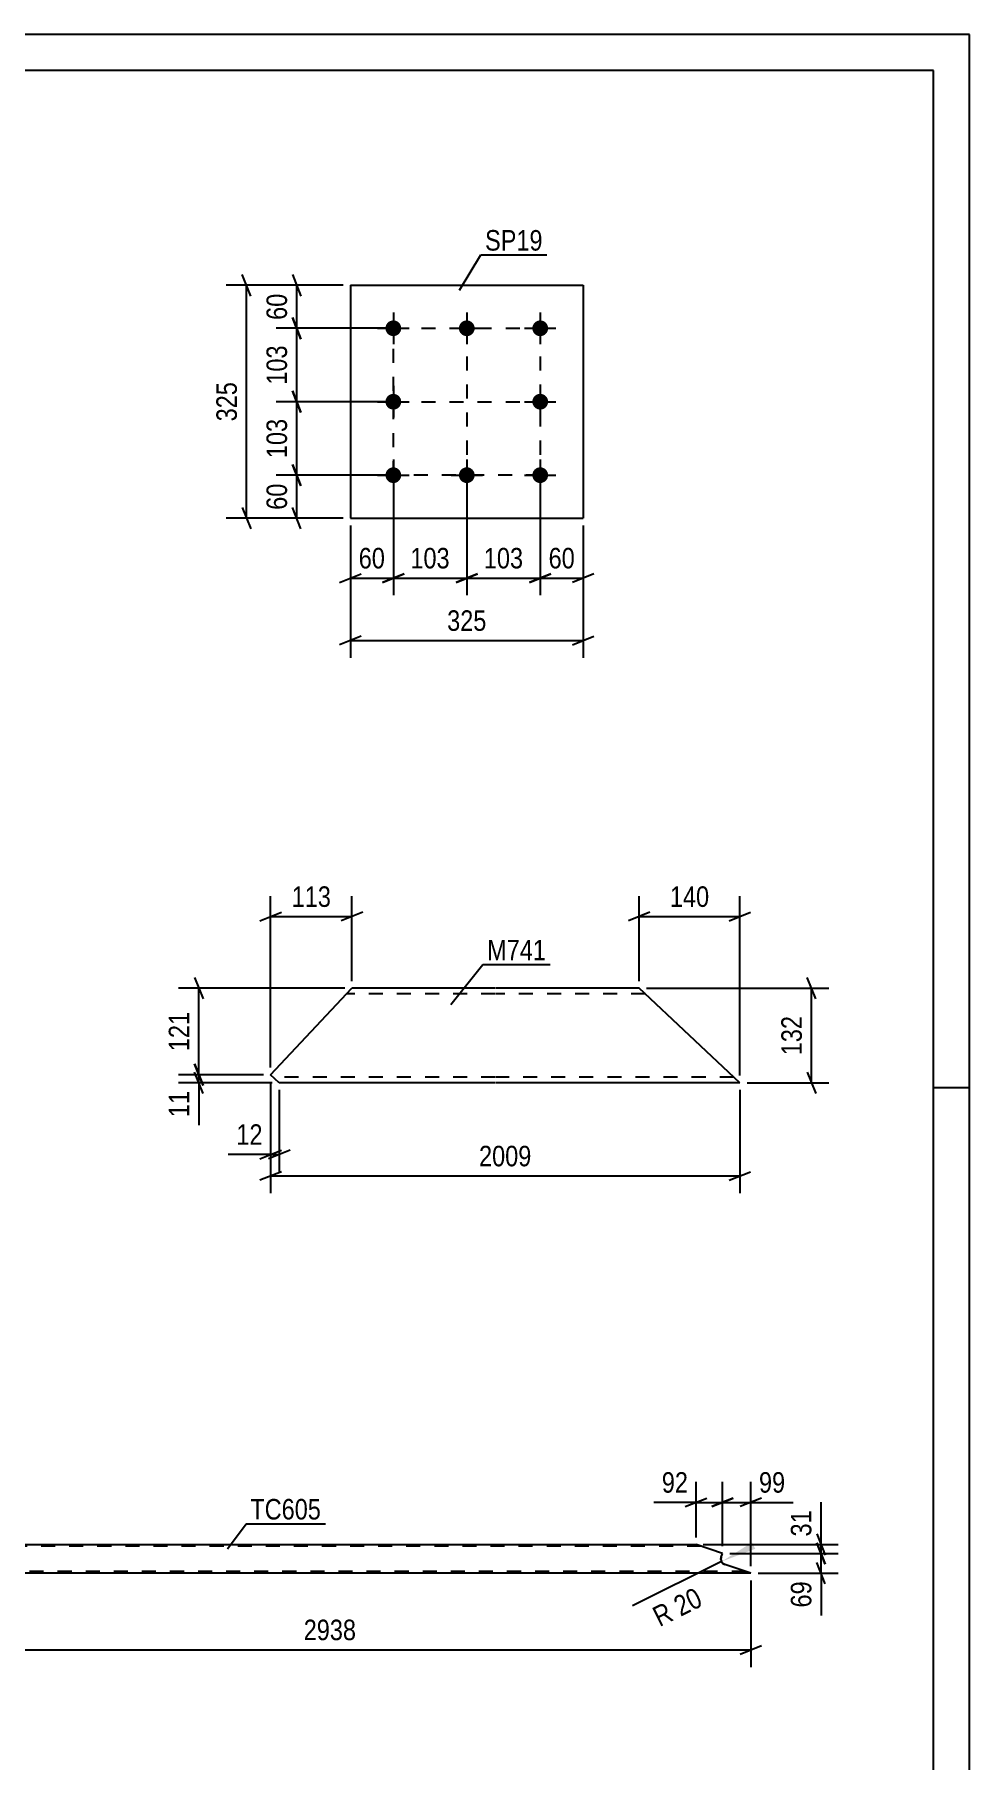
# Model space of a CAD drawing. Header units: millimetres. Extents: x 0 to 841, y 0 to 594.
# Drawn here: x 710.5 to 841, y 353.2 to 594 of the extents above; entities that cross this region are included whole.
import ezdxf

# ---------------------------------------------------------------- set-up
doc = ezdxf.new("R2010")
doc.units = ezdxf.units.MM
doc.linetypes.add('DXK_LINE_DOT2', pattern=[3.9198, 1.9599, -1.9599])
doc.styles.add('Arial Narrow', font='ARIALN.TTF', dxfattribs={"height": 0.2})

# ---------------------------------------------------------------- blocks, each defined once
blk = doc.blocks.new('Unknown-761548517-1132')
at = {"color": 5, "linetype": 'Continuous'}
for p, q in [((841, 594), (0, 594)), ((841, 0), (841, 594)), ((836, 589), (5, 589)), ((836, 5), (836, 589)), ((841, 447), (836, 447))]:
    blk.add_line(p, q, dxfattribs=at)
blk = doc.blocks.new('Part-761548517-12323 - 12322')
at = {"color": 2, "linetype": 'Continuous'}
for p, q in [((692.98, 383.29), (692.99, 382.81)), ((692.98, 383.29), (802.84, 383.29)), ((806.53, 382.05), (802.84, 383.29)), ((693.07, 379.77), (692.99, 382.81)), ((806.31, 381.21), (806.35, 381.52)), ((806.35, 381.52), (806.53, 382.05)), ((806.85, 380.51), (806.58, 380.66)), ((693.08, 379.33), (693.07, 379.77)), ((693.08, 379.29), (693.08, 379.33)), ((810.49, 379.29), (693.08, 379.29)), ((810.49, 379.29), (806.85, 380.51))]:
    blk.add_line(p, q, dxfattribs=at)
at = {"color": 7, "linetype": 'DXK_LINE_DOT2'}
for p, q in [((692.98, 383.29), (692.98, 383.25)), ((692.98, 383.25), (692.98, 383.15)), ((803.55, 383.05), (692.99, 383.05)), ((806.35, 381.52), (806.31, 381.21)), ((806.31, 381.21), (806.35, 381.52)), ((806.35, 381.52), (806.31, 381.21)), ((806.58, 380.66), (806.85, 380.51)), ((806.85, 380.51), (806.58, 380.66)), ((806.58, 380.66), (806.85, 380.51)), ((693.08, 379.43), (693.07, 379.77)), ((809.77, 379.53), (693.07, 379.53))]:
    blk.add_line(p, q, dxfattribs=at)
at = {"color": 2, "linetype": 'Continuous'}
blk.add_arc((807.11, 381.27), 0.8, 183.9632, 228.9632, dxfattribs=at)
at = {"color": 7, "linetype": 'DXK_LINE_DOT2'}
blk.add_arc((807.11, 381.27), 0.8, 183.9632, 228.9632, dxfattribs=at)
blk.add_arc((807.11, 381.27), 0.8, 183.9632, 228.9632, dxfattribs=at)
blk.add_arc((807.11, 381.27), 0.8, 183.9632, 228.9632, dxfattribs=at)
blk = doc.blocks.new('Part-761548517-8871 - 8870')
at = {"color": 2, "linetype": 'Continuous'}
for p, q in [((743.46, 448.85), (754.81, 460.92)), ((774.81, 460.92), (754.81, 460.92)), ((794.91, 460.92), (774.91, 460.92)), ((808.95, 447.72), (794.91, 460.92)), ((744.67, 447.72), (743.46, 448.85)), ((774.81, 447.72), (744.67, 447.72)), ((808.95, 447.72), (774.91, 447.72))]:
    blk.add_line(p, q, dxfattribs=at)
at = {"color": 7, "linetype": 'DXK_LINE_DOT2'}
for p, q in [((774.81, 460.12), (754.06, 460.12)), ((795.76, 460.12), (774.91, 460.12)), ((774.81, 448.52), (743.82, 448.52)), ((808.1, 448.52), (774.91, 448.52)), ((807.85, 448.75), (807.9, 448.7)), ((808.03, 448.58), (808.1, 448.52))]:
    blk.add_line(p, q, dxfattribs=at)
blk = doc.blocks.new('Bolt-761548517-8911 - 8909')
at = {"linetype": 'Continuous'}
for points in [[(760.59, 554.11, -1), (760.59, 551.91, -1)], [(770.84, 554.11, -1), (770.84, 551.91, -1)], [(781.09, 554.11, -1), (781.09, 551.91, -1)], [(760.59, 543.86, -1), (760.59, 541.66, -1)], [(781.09, 543.86, -1), (781.09, 541.66, -1)], [(760.59, 533.61, -1), (760.59, 531.41, -1)], [(770.84, 533.61, -1), (770.84, 531.41, -1)], [(781.09, 533.61, -1), (781.09, 531.41, -1)]]:
    blk.add_hatch(color=1, dxfattribs=at).paths.add_polyline_path(points)
at = {"color": 1, "linetype": 'Continuous'}
for p, q in [((760.59, 555.21), (760.59, 550.81)), ((770.84, 555.21), (770.84, 550.81)), ((781.09, 555.21), (781.09, 550.81)), ((758.39, 553.01), (762.79, 553.01)), ((768.64, 553.01), (773.04, 553.01)), ((778.89, 553.01), (783.29, 553.01)), ((760.59, 544.96), (760.59, 540.56)), ((781.09, 544.96), (781.09, 540.56)), ((758.39, 542.76), (762.79, 542.76)), ((778.89, 542.76), (783.29, 542.76)), ((760.59, 534.71), (760.59, 530.31)), ((770.84, 534.71), (770.84, 530.31)), ((781.09, 534.71), (781.09, 530.31)), ((758.39, 532.51), (762.79, 532.51)), ((768.64, 532.51), (773.04, 532.51)), ((778.89, 532.51), (783.29, 532.51))]:
    blk.add_line(p, q, dxfattribs=at)
blk = doc.blocks.new('Part-761548517-8910 - 8909')
at = {"color": 2, "linetype": 'Continuous'}
for p, q in [((754.59, 559.01), (754.59, 526.51)), ((754.59, 559.01), (787.09, 559.01)), ((787.09, 559.01), (787.09, 526.51)), ((754.59, 526.51), (787.09, 526.51))]:
    blk.add_line(p, q, dxfattribs=at)
blk = doc.blocks.new('Rectangle-761548517-12079 - 8909')
at = {"color": 1, "linetype": 'DXK_LINE_DOT2'}
blk.add_lwpolyline([(760.59, 553.01), (781.09, 553.01), (781.09, 532.51), (760.59, 532.51), (760.59, 553.01)], close=True, dxfattribs=at)
blk = doc.blocks.new('Line-761548517-12096 - 8909')
at = {"color": 1, "linetype": 'DXK_LINE_DOT2'}
blk.add_line((760.59, 542.76), (780.99, 542.76), dxfattribs=at)
blk = doc.blocks.new('Line-761548517-12102 - 8909')
at = {"color": 1, "linetype": 'DXK_LINE_DOT2'}
blk.add_line((770.84, 553.01), (770.84, 532.51), dxfattribs=at)
blk = doc.blocks.new('StraightDimension-761548517-12577 - 12322')
at = {"color": 7, "linetype": 'Continuous'}
for p, q in [((806.53, 383.05), (806.53, 392.03)), ((810.49, 380.29), (810.49, 392.03)), ((805.03, 388.58), (808.03, 389.78)), ((806.53, 389.18), (810.49, 389.18)), ((811.99, 389.78), (808.99, 388.58))]:
    blk.add_line(p, q, dxfattribs=at)
at = {"color": 0}
blk.add_wipeout([(815.87, 389.93), (815.87, 394.13), (811.02, 394.13), (811.02, 389.93)], dxfattribs=at)
at = {"color": 7, "linetype": 'Continuous'}
blk.add_line((810.49, 389.18), (816.4, 389.18), dxfattribs=at)
blk.add_line((810.49, 389.18), (816.4, 389.18), dxfattribs=at)
at = {"color": 3, "style": 'Arial Narrow'}
blk.add_text('99', height=2.863, dxfattribs=at).set_placement((811.62, 390.53))
blk = doc.blocks.new('StraightDimension-761548517-12647 - 12322')
at = {"color": 7, "linetype": 'Continuous'}
for p, q in [((819.68, 383.55), (820.88, 380.55)), ((807.53, 382.05), (822.68, 382.05)), ((820.88, 377.79), (819.68, 380.79)), ((820.28, 379.29), (820.28, 382.05)), ((811.49, 379.29), (822.68, 379.29))]:
    blk.add_line(p, q, dxfattribs=at)
at = {"color": 0}
blk.add_wipeout([(819.53, 378.77), (815.33, 378.77), (815.33, 373.91), (819.53, 373.91)], dxfattribs=at)
at = {"color": 7, "linetype": 'Continuous'}
blk.add_line((820.28, 379.29), (820.28, 373.38), dxfattribs=at)
blk.add_line((820.28, 379.29), (820.28, 373.38), dxfattribs=at)
at = {"color": 3, "style": 'Arial Narrow'}
blk.add_text('69', height=2.863, rotation=90.0002, dxfattribs=at).set_placement((818.93, 374.51))
blk = doc.blocks.new('StraightDimension-761548517-12578 - 12322')
at = {"color": 7, "linetype": 'Continuous'}
for p, q in [((802.84, 384.29), (802.84, 392.03)), ((806.53, 383.05), (806.53, 392.03)), ((801.34, 388.58), (804.34, 389.78)), ((802.84, 389.18), (806.53, 389.18)), ((808.03, 389.78), (805.03, 388.58))]:
    blk.add_line(p, q, dxfattribs=at)
at = {"color": 0}
blk.add_wipeout([(802.31, 389.93), (802.31, 394.13), (797.46, 394.13), (797.46, 389.93)], dxfattribs=at)
at = {"color": 7, "linetype": 'Continuous'}
blk.add_line((802.84, 389.18), (796.93, 389.18), dxfattribs=at)
blk.add_line((802.84, 389.18), (796.93, 389.18), dxfattribs=at)
at = {"color": 3, "style": 'Arial Narrow'}
blk.add_text('92', height=2.863, dxfattribs=at).set_placement((798.06, 390.53))
blk = doc.blocks.new('StraightDimension-761548517-12646 - 12322')
at = {"color": 7, "linetype": 'Continuous'}
for p, q in [((803.84, 383.29), (822.68, 383.29)), ((819.68, 384.79), (820.88, 381.79)), ((820.88, 380.55), (819.68, 383.55)), ((820.28, 382.05), (820.28, 383.29)), ((807.53, 382.05), (822.68, 382.05))]:
    blk.add_line(p, q, dxfattribs=at)
at = {"color": 0}
blk.add_wipeout([(819.53, 388.67), (815.33, 388.67), (815.33, 383.82), (819.53, 383.82)], dxfattribs=at)
at = {"color": 7, "linetype": 'Continuous'}
blk.add_line((820.28, 383.29), (820.28, 389.2), dxfattribs=at)
blk.add_line((820.28, 383.29), (820.28, 389.2), dxfattribs=at)
at = {"color": 3, "style": 'Arial Narrow'}
blk.add_text('31', height=2.863, rotation=90.0002, dxfattribs=at).set_placement((818.93, 384.42))
blk = doc.blocks.new('RadiusDimension-761548517-12718 - 12322')
at = {"linetype": 'Continuous'}
blk.add_hatch(color=7, dxfattribs=at).paths.add_polyline_path([(811.09, 382.69), (806.39, 380.91), (810.65, 383.59)])
at = {"color": 7, "linetype": 'Continuous'}
blk.add_line((806.39, 380.91), (793.99, 374.74), dxfattribs=at)
blk.add_arc((807.11, 381.27), 0.8, 161.4632, 251.4632, dxfattribs=at)
at = {"color": 0}
blk.add_wipeout([(804.78, 374.58), (802.9, 378.34), (795.61, 374.71), (797.49, 370.95)], dxfattribs=at)
at = {"color": 3, "style": 'Arial Narrow'}
blk.add_text('R 20', height=2.863, rotation=26.4649, dxfattribs=at).set_placement((797.75, 371.75))
blk = doc.blocks.new('StraightDimension-761548517-12720 - 12322')
at = {"color": 7, "linetype": 'Continuous'}
for p, q in [((692.98, 382.27), (692.98, 366.2)), ((810.49, 378.29), (810.49, 366.2)), ((694.48, 369.2), (691.48, 368)), ((692.98, 368.6), (810.49, 368.6)), ((808.99, 368), (811.99, 369.2))]:
    blk.add_line(p, q, dxfattribs=at)
at = {"color": 0}
blk.add_wipeout([(755.99, 369.35), (755.99, 373.55), (747.48, 373.55), (747.48, 369.35)], dxfattribs=at)
at = {"color": 3, "style": 'Arial Narrow'}
blk.add_text('2938', height=2.863, dxfattribs=at).set_placement((748.08, 369.95))
blk = doc.blocks.new('StraightDimension-761548517-9050 - 8870')
at = {"color": 7, "linetype": 'Continuous'}
for p, q in [((819.55, 459.42), (818.35, 462.42)), ((795.91, 460.92), (821.35, 460.92)), ((818.95, 447.72), (818.95, 460.92)), ((818.35, 449.22), (819.55, 446.22)), ((809.95, 447.72), (821.35, 447.72))]:
    blk.add_line(p, q, dxfattribs=at)
at = {"color": 0}
blk.add_wipeout([(818.2, 457.66), (814, 457.66), (814, 450.97), (818.2, 450.97)], dxfattribs=at)
at = {"color": 3, "style": 'Arial Narrow'}
blk.add_text('132', height=2.863, rotation=90.0002, dxfattribs=at).set_placement((817.6, 451.57))
blk = doc.blocks.new('StraightDimension-761548517-9034 - 8870')
at = {"color": 7, "linetype": 'Continuous'}
for p, q in [((743.46, 449.85), (743.46, 473.77)), ((754.81, 461.92), (754.81, 473.77)), ((741.96, 470.32), (744.96, 471.52)), ((743.46, 470.92), (754.81, 470.92)), ((756.31, 471.52), (753.31, 470.32))]:
    blk.add_line(p, q, dxfattribs=at)
at = {"color": 0}
blk.add_wipeout([(752.48, 471.67), (752.48, 475.87), (745.8, 475.87), (745.8, 471.67)], dxfattribs=at)
at = {"color": 3, "style": 'Arial Narrow'}
blk.add_text('113', height=2.863, dxfattribs=at).set_placement((746.4, 472.27))
blk = doc.blocks.new('StraightDimension-761548517-9056 - 8870')
at = {"color": 7, "linetype": 'Continuous'}
for p, q in [((743.46, 447.85), (743.46, 432.32)), ((808.95, 446.72), (808.95, 432.32)), ((744.96, 435.32), (741.96, 434.12)), ((743.46, 434.72), (808.95, 434.72)), ((807.45, 434.12), (810.45, 435.32))]:
    blk.add_line(p, q, dxfattribs=at)
at = {"color": 0}
blk.add_wipeout([(780.46, 435.47), (780.46, 439.67), (771.95, 439.67), (771.95, 435.47)], dxfattribs=at)
at = {"color": 3, "style": 'Arial Narrow'}
blk.add_text('2009', height=2.863, dxfattribs=at).set_placement((772.55, 436.07))
blk = doc.blocks.new('StraightDimension-761548517-9038 - 8870')
at = {"color": 7, "linetype": 'Continuous'}
for p, q in [((743.46, 447.85), (743.46, 435.32)), ((744.67, 446.72), (744.67, 435.32)), ((741.96, 437.12), (744.96, 438.32)), ((746.17, 438.32), (743.17, 437.12)), ((743.46, 437.72), (744.67, 437.72))]:
    blk.add_line(p, q, dxfattribs=at)
at = {"color": 0}
blk.add_wipeout([(742.94, 438.47), (742.94, 442.67), (738.08, 442.67), (738.08, 438.47)], dxfattribs=at)
at = {"color": 7, "linetype": 'Continuous'}
blk.add_line((743.46, 437.72), (737.56, 437.72), dxfattribs=at)
blk.add_line((743.46, 437.72), (737.56, 437.72), dxfattribs=at)
at = {"color": 3, "style": 'Arial Narrow'}
blk.add_text('12', height=2.863, dxfattribs=at).set_placement((738.68, 439.07))
blk = doc.blocks.new('StraightDimension-761548517-9030 - 8870')
at = {"color": 7, "linetype": 'Continuous'}
for p, q in [((794.91, 461.92), (794.91, 473.77)), ((808.95, 448.72), (808.95, 473.77)), ((796.41, 471.52), (793.41, 470.32)), ((794.91, 470.92), (808.95, 470.92)), ((807.45, 470.32), (810.45, 471.52))]:
    blk.add_line(p, q, dxfattribs=at)
at = {"color": 0}
blk.add_wipeout([(805.27, 471.67), (805.27, 475.87), (798.59, 475.87), (798.59, 471.67)], dxfattribs=at)
at = {"color": 3, "style": 'Arial Narrow'}
blk.add_text('140', height=2.863, dxfattribs=at).set_placement((799.19, 472.27))
blk = doc.blocks.new('StraightDimension-761548517-12866 - 8870')
at = {"color": 7, "linetype": 'Continuous'}
for p, q in [((732.86, 462.42), (734.06, 459.42)), ((753.81, 460.92), (730.61, 460.92)), ((733.46, 448.85), (733.46, 460.92)), ((742.46, 448.85), (730.61, 448.85)), ((734.06, 447.35), (732.86, 450.35))]:
    blk.add_line(p, q, dxfattribs=at)
at = {"color": 0}
blk.add_wipeout([(732.71, 458.22), (728.51, 458.22), (728.51, 451.54), (732.71, 451.54)], dxfattribs=at)
at = {"color": 3, "style": 'Arial Narrow'}
blk.add_text('121', height=2.863, rotation=90.0002, dxfattribs=at).set_placement((732.11, 452.14))
blk = doc.blocks.new('StraightDimension-761548517-12867 - 8870')
at = {"color": 7, "linetype": 'Continuous'}
for p, q in [((742.46, 448.85), (730.61, 448.85)), ((732.86, 450.35), (734.06, 447.35)), ((734.06, 446.22), (732.86, 449.22)), ((733.46, 447.72), (733.46, 448.85)), ((743.67, 447.72), (730.61, 447.72))]:
    blk.add_line(p, q, dxfattribs=at)
at = {"color": 0}
blk.add_wipeout([(732.71, 447.19), (728.51, 447.19), (728.51, 442.33), (732.71, 442.33)], dxfattribs=at)
at = {"color": 7, "linetype": 'Continuous'}
blk.add_line((733.46, 447.72), (733.46, 441.81), dxfattribs=at)
blk.add_line((733.46, 447.72), (733.46, 441.81), dxfattribs=at)
at = {"color": 3, "style": 'Arial Narrow'}
blk.add_text('11', height=2.863, rotation=90.0002, dxfattribs=at).set_placement((732.11, 442.93))
blk = doc.blocks.new('StraightDimension-761548517-9152 - 8909')
at = {"color": 7, "linetype": 'Continuous'}
for p, q in [((754.59, 525.51), (754.59, 507.04)), ((787.09, 525.51), (787.09, 507.04)), ((756.09, 510.04), (753.09, 508.84)), ((754.59, 509.44), (787.09, 509.44)), ((785.59, 508.84), (788.59, 510.04))]:
    blk.add_line(p, q, dxfattribs=at)
at = {"color": 0}
blk.add_wipeout([(774.18, 510.19), (774.18, 514.39), (767.5, 514.39), (767.5, 510.19)], dxfattribs=at)
at = {"color": 3, "style": 'Arial Narrow'}
blk.add_text('325', height=2.863, dxfattribs=at).set_placement((768.1, 510.79))
blk = doc.blocks.new('StraightDimension-761548517-9136 - 8909')
at = {"color": 7, "linetype": 'Continuous'}
for p, q in [((781.09, 531.51), (781.09, 515.75)), ((787.09, 525.51), (787.09, 515.75)), ((779.59, 517.55), (782.59, 518.75)), ((781.09, 518.15), (787.09, 518.15)), ((788.59, 518.75), (785.59, 517.55))]:
    blk.add_line(p, q, dxfattribs=at)
at = {"color": 0}
blk.add_wipeout([(786.52, 518.9), (786.52, 523.1), (781.66, 523.1), (781.66, 518.9)], dxfattribs=at)
at = {"color": 3, "style": 'Arial Narrow'}
blk.add_text('60', height=2.863, dxfattribs=at).set_placement((782.26, 519.5))
blk = doc.blocks.new('StraightDimension-761548517-9117 - 8909')
at = {"color": 7, "linetype": 'Continuous'}
for p, q in [((746.5, 554.51), (747.7, 551.51)), ((759.59, 553.01), (744.25, 553.01)), ((747.1, 542.76), (747.1, 553.01)), ((759.59, 542.76), (744.25, 542.76)), ((747.7, 541.26), (746.5, 544.26))]:
    blk.add_line(p, q, dxfattribs=at)
at = {"color": 0}
blk.add_wipeout([(746.35, 551.22), (742.15, 551.22), (742.15, 544.54), (746.35, 544.54)], dxfattribs=at)
at = {"color": 3, "style": 'Arial Narrow'}
blk.add_text('103', height=2.863, rotation=90.0002, dxfattribs=at).set_placement((745.75, 545.14))
blk = doc.blocks.new('StraightDimension-761548517-9116 - 8909')
at = {"color": 7, "linetype": 'Continuous'}
for p, q in [((753.59, 559.01), (744.25, 559.01)), ((746.5, 560.51), (747.7, 557.51)), ((747.1, 553.01), (747.1, 559.01)), ((747.7, 551.51), (746.5, 554.51)), ((759.59, 553.01), (744.25, 553.01))]:
    blk.add_line(p, q, dxfattribs=at)
at = {"color": 0}
blk.add_wipeout([(746.35, 558.44), (742.15, 558.44), (742.15, 553.58), (746.35, 553.58)], dxfattribs=at)
at = {"color": 3, "style": 'Arial Narrow'}
blk.add_text('60', height=2.863, rotation=90.0002, dxfattribs=at).set_placement((745.75, 554.18))
blk = doc.blocks.new('StraightDimension-761548517-9118 - 8909')
at = {"color": 7, "linetype": 'Continuous'}
for p, q in [((759.59, 542.76), (744.25, 542.76)), ((746.5, 544.26), (747.7, 541.26)), ((747.1, 532.51), (747.1, 542.76)), ((759.59, 532.51), (744.25, 532.51)), ((747.7, 531.01), (746.5, 534.01))]:
    blk.add_line(p, q, dxfattribs=at)
at = {"color": 0}
blk.add_wipeout([(746.35, 540.97), (742.15, 540.97), (742.15, 534.29), (746.35, 534.29)], dxfattribs=at)
at = {"color": 3, "style": 'Arial Narrow'}
blk.add_text('103', height=2.863, rotation=90.0002, dxfattribs=at).set_placement((745.75, 534.89))
blk = doc.blocks.new('StraightDimension-761548517-9119 - 8909')
at = {"color": 7, "linetype": 'Continuous'}
for p, q in [((759.59, 532.51), (744.25, 532.51)), ((746.5, 534.01), (747.7, 531.01)), ((747.1, 526.51), (747.1, 532.51)), ((747.7, 525.01), (746.5, 528.01)), ((753.59, 526.51), (744.25, 526.51))]:
    blk.add_line(p, q, dxfattribs=at)
at = {"color": 0}
blk.add_wipeout([(746.35, 531.94), (742.15, 531.94), (742.15, 527.08), (746.35, 527.08)], dxfattribs=at)
at = {"color": 3, "style": 'Arial Narrow'}
blk.add_text('60', height=2.863, rotation=90.0002, dxfattribs=at).set_placement((745.75, 527.68))
blk = doc.blocks.new('StraightDimension-761548517-9132 - 8909')
at = {"color": 7, "linetype": 'Continuous'}
for p, q in [((753.59, 559.01), (737.25, 559.01)), ((740.7, 557.51), (739.5, 560.51)), ((740.1, 526.51), (740.1, 559.01)), ((739.5, 528.01), (740.7, 525.01)), ((753.59, 526.51), (737.25, 526.51))]:
    blk.add_line(p, q, dxfattribs=at)
at = {"color": 0}
blk.add_wipeout([(739.35, 546.1), (735.15, 546.1), (735.15, 539.42), (739.35, 539.42)], dxfattribs=at)
at = {"color": 3, "style": 'Arial Narrow'}
blk.add_text('325', height=2.863, rotation=90.0002, dxfattribs=at).set_placement((738.75, 540.02))
blk = doc.blocks.new('StraightDimension-761548517-9137 - 8909')
at = {"color": 7, "linetype": 'Continuous'}
for p, q in [((770.84, 531.51), (770.84, 515.75)), ((781.09, 531.51), (781.09, 515.75)), ((769.34, 517.55), (772.34, 518.75)), ((770.84, 518.15), (781.09, 518.15)), ((782.59, 518.75), (779.59, 517.55))]:
    blk.add_line(p, q, dxfattribs=at)
at = {"color": 0}
blk.add_wipeout([(779.31, 518.9), (779.31, 523.1), (772.62, 523.1), (772.62, 518.9)], dxfattribs=at)
at = {"color": 3, "style": 'Arial Narrow'}
blk.add_text('103', height=2.863, dxfattribs=at).set_placement((773.22, 519.5))
blk = doc.blocks.new('StraightDimension-761548517-9138 - 8909')
at = {"color": 7, "linetype": 'Continuous'}
for p, q in [((760.59, 531.51), (760.59, 515.75)), ((770.84, 531.51), (770.84, 515.75)), ((759.09, 517.55), (762.09, 518.75)), ((760.59, 518.15), (770.84, 518.15)), ((772.34, 518.75), (769.34, 517.55))]:
    blk.add_line(p, q, dxfattribs=at)
at = {"color": 0}
blk.add_wipeout([(769.06, 518.9), (769.06, 523.1), (762.37, 523.1), (762.37, 518.9)], dxfattribs=at)
at = {"color": 3, "style": 'Arial Narrow'}
blk.add_text('103', height=2.863, dxfattribs=at).set_placement((762.97, 519.5))
blk = doc.blocks.new('StraightDimension-761548517-9139 - 8909')
at = {"color": 7, "linetype": 'Continuous'}
for p, q in [((760.59, 531.51), (760.59, 515.75)), ((754.59, 525.51), (754.59, 515.75)), ((753.09, 517.55), (756.09, 518.75)), ((754.59, 518.15), (760.59, 518.15)), ((762.09, 518.75), (759.09, 517.55))]:
    blk.add_line(p, q, dxfattribs=at)
at = {"color": 0}
blk.add_wipeout([(760.02, 518.9), (760.02, 523.1), (755.16, 523.1), (755.16, 518.9)], dxfattribs=at)
at = {"color": 3, "style": 'Arial Narrow'}
blk.add_text('60', height=2.863, dxfattribs=at).set_placement((755.76, 519.5))
blk = doc.blocks.new('Mark-761548517-12512 - 12322')
at = {"color": 0}
blk.add_wipeout([(750.5, 386.79), (750.5, 389.79), (740.63, 389.79), (740.63, 386.79)], dxfattribs=at)
blk.add_wipeout([(750.5, 386.79), (750.5, 389.79), (740.63, 389.79), (740.63, 386.79)], dxfattribs=at)
at = {"color": 30, "linetype": 'Continuous'}
for p, q in [((737.43, 382.71), (740.03, 386.19)), ((740.03, 386.19), (751.1, 386.19))]:
    blk.add_line(p, q, dxfattribs=at)
at = {"color": 3, "style": 'Arial Narrow'}
blk.add_text('TC605', height=2.863, dxfattribs=at).set_placement((740.63, 386.79))
blk = doc.blocks.new('Mark-761548517-9326 - 8870')
at = {"color": 0}
blk.add_wipeout([(781.9, 464.81), (781.9, 467.81), (773.68, 467.81), (773.68, 464.81)], dxfattribs=at)
blk.add_wipeout([(781.9, 464.81), (781.9, 467.81), (773.68, 467.81), (773.68, 464.81)], dxfattribs=at)
at = {"color": 30, "linetype": 'Continuous'}
for p, q in [((768.63, 458.64), (773.08, 464.21)), ((773.08, 464.21), (782.5, 464.21))]:
    blk.add_line(p, q, dxfattribs=at)
at = {"color": 3, "style": 'Arial Narrow'}
blk.add_text('M741', height=2.863, dxfattribs=at).set_placement((773.68, 464.81))
blk = doc.blocks.new('Mark-761548517-9344 - 8909')
at = {"color": 0}
blk.add_wipeout([(781.43, 563.85), (781.43, 566.85), (773.39, 566.85), (773.39, 563.85)], dxfattribs=at)
blk.add_wipeout([(781.43, 563.85), (781.43, 566.85), (773.39, 566.85), (773.39, 563.85)], dxfattribs=at)
at = {"color": 30, "linetype": 'Continuous'}
for p, q in [((769.8, 558.35), (772.79, 563.25)), ((772.79, 563.25), (782.03, 563.25))]:
    blk.add_line(p, q, dxfattribs=at)
at = {"color": 3, "style": 'Arial Narrow'}
blk.add_text('SP19', height=2.863, dxfattribs=at).set_placement((773.39, 563.85))

msp = doc.modelspace()

# ---------------------------------------------------------------- block references
for name in ['Unknown-761548517-1132', 'Part-761548517-8910 - 8909', 'Bolt-761548517-8911 - 8909', 'Rectangle-761548517-12079 - 8909', 'Line-761548517-12102 - 8909', 'Line-761548517-12096 - 8909', 'Part-761548517-8871 - 8870', 'Part-761548517-12323 - 12322']:
    msp.add_blockref(name, (0, 0))

# ---------------------------------------------------------------- next in the draw order: block references
for name in ['Mark-761548517-9344 - 8909', 'StraightDimension-761548517-9117 - 8909', 'StraightDimension-761548517-9152 - 8909', 'StraightDimension-761548517-9034 - 8870', 'Mark-761548517-9326 - 8870', 'StraightDimension-761548517-9050 - 8870', 'StraightDimension-761548517-12577 - 12322']:
    msp.add_blockref(name, (0, 0))

# ---------------------------------------------------------------- next in the draw order: block references
for name in ['StraightDimension-761548517-9116 - 8909', 'StraightDimension-761548517-9118 - 8909', 'StraightDimension-761548517-9136 - 8909', 'StraightDimension-761548517-9056 - 8870', 'StraightDimension-761548517-12647 - 12322']:
    msp.add_blockref(name, (0, 0))

# ---------------------------------------------------------------- next in the draw order: block references
for name in ['StraightDimension-761548517-9119 - 8909', 'StraightDimension-761548517-9137 - 8909', 'StraightDimension-761548517-9030 - 8870', 'StraightDimension-761548517-9038 - 8870', 'StraightDimension-761548517-12578 - 12322']:
    msp.add_blockref(name, (0, 0))

# ---------------------------------------------------------------- next in the draw order: block references
for name in ['StraightDimension-761548517-9132 - 8909', 'StraightDimension-761548517-9138 - 8909', 'StraightDimension-761548517-12866 - 8870', 'StraightDimension-761548517-12646 - 12322']:
    msp.add_blockref(name, (0, 0))

# ---------------------------------------------------------------- next in the draw order: block references
for name in ['StraightDimension-761548517-9139 - 8909', 'StraightDimension-761548517-12867 - 8870', 'RadiusDimension-761548517-12718 - 12322']:
    msp.add_blockref(name, (0, 0))

# ---------------------------------------------------------------- next in the draw order: block references
msp.add_blockref('StraightDimension-761548517-12720 - 12322', (0, 0))

# ---------------------------------------------------------------- next in the draw order: block references
msp.add_blockref('Mark-761548517-12512 - 12322', (0, 0))

doc.saveas('drawing.dxf')
